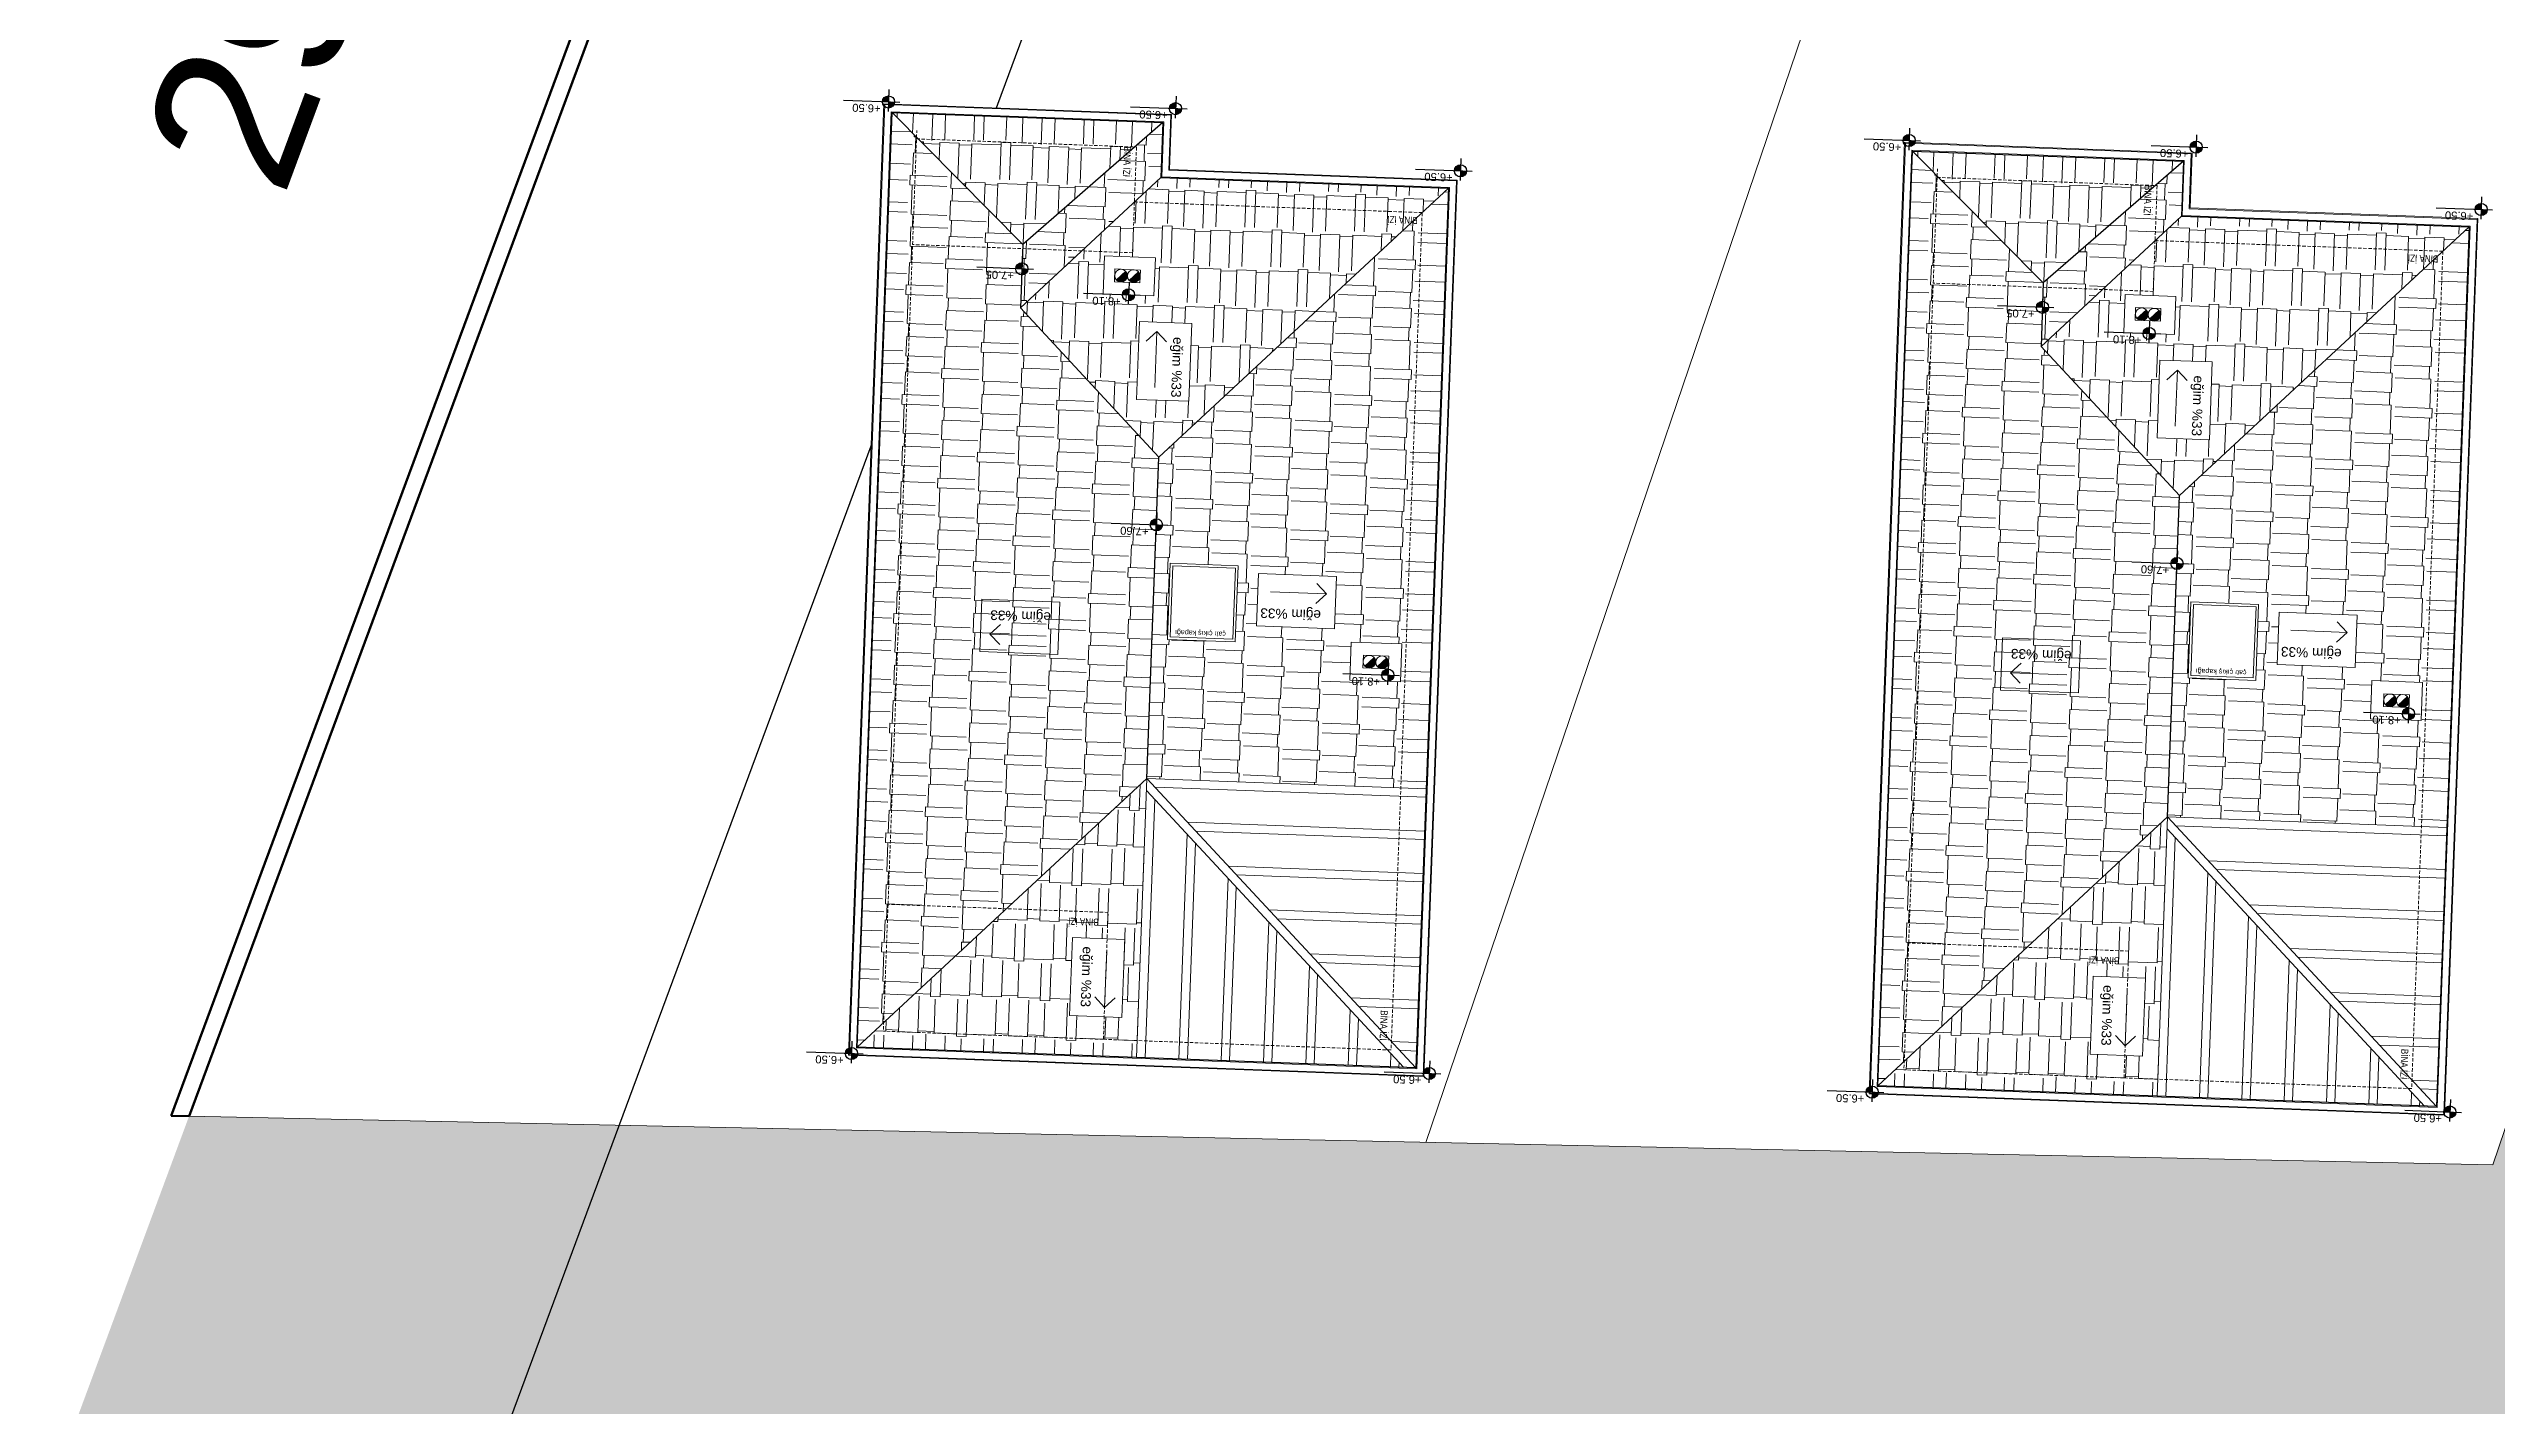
# Model space of a CAD drawing. Header units: centimetres. Extents: x 63871 to 181827, y -95930 to 42199.
# Drawn here: x 167268 to 170158, y -26004 to -24401 of the extents above; entities that cross this region are included whole.
import ezdxf
from ezdxf.enums import TextEntityAlignment as Align

# ---------------------------------------------------------------- set-up
doc = ezdxf.new("R2010")
doc.units = ezdxf.units.CM
doc.linetypes.add('11-021_500-SatisOfisi_220512$0${ Diamond }', pattern=[12, 4, -2, 2, 2, -2])
for name, color, linetype, lineweight in [('A-AREA-IDEN', 7, 'Continuous', 9), ('ARA SINIRLAR', 225, 'Continuous', 15), ('ARM_Pen_No__252', 8, 'Continuous', 18), ('Baca', 82, 'Continuous', 9), ('İz DÜŞÜMÜ', 7, '11-021_500-SatisOfisi_220512$0${ Diamond }', 18), ('OLUK', 222, 'Continuous', 15), ('PARSEL SINIRI', 12, 'Continuous', 50), ('ROL_CEPHE', 1, 'Continuous', 0), ('TARAMA', 251, 'Continuous', 5), ('Çatı', 144, 'Continuous', 30), ('ÇEKME MESAFESİ', 5, 'Continuous', 25)]:
    doc.layers.add(name, color=color, linetype=linetype, lineweight=lineweight)
doc.layers.add('KOT', color=171, linetype='Continuous')
doc.styles.add('Arial', font='Arial.ttf', dxfattribs={"height": 250})
doc.styles.add('Arial_1', font='Arial.ttf', dxfattribs={"height": 300})
doc.styles.add('MtXpl_Arial_Narrow_1', font='')
doc.styles.get("Standard").update_dxf_attribs({"font": 'Arial.ttf'})
doc.styles.get('MtXpl_Arial_Narrow_1').set_extended_font_data('Arial Narrow')
pattern_1 = [(177.87319, (367493.787, 3410.764), (-98.784803, -42.082955), [22.86, -19.05, 26.67, -11.43, 34.29, -15.24]), (177.87319, (367470.87, 3409.71), (-98.784803, -42.082955), [19.05, -72.39, 15.24, -22.86]), (177.87319, (367425.36, 3416.165), (-98.784803, -42.082955), [11.43, -118.11]), (267.87319, (367493.787, 3410.764), (30.6659616, -46.8903553), [43.815, -139.065]), (267.87319, (367470.943, 3411.613), (30.6659616, -46.8903553), [42.8625, -140.0175]), (267.87319, (367451.906, 3412.32), (30.6659616, -46.8903553), [40.005, -142.875]), (267.87319, (367425.36, 3416.165), (30.6659616, -46.8903553), [43.815, -139.065]), (267.87319, (367413.938, 3416.59), (30.6659616, -46.8903553), [43.815, -139.065]), (267.87319, (367379.566, 3415.006), (30.6659616, -46.8903553), [41.91, -140.97])]
pattern_2 = [(87.87319, (367493.787, 3410.764), (-42.082955, 98.784803), [22.86, -19.05, 26.67, -11.43, 34.29, -15.24]), (87.87319, (367492.73, 3433.68), (-42.082955, 98.784803), [19.05, -72.39, 15.24, -22.86]), (87.87319, (367499.187, 3479.19), (-42.082955, 98.784803), [11.43, -118.11]), (177.87319, (367493.787, 3410.764), (-46.8903553, -30.6659616), [43.815, -139.065]), (177.87319, (367494.635, 3433.61), (-46.8903553, -30.6659616), [42.8625, -140.0175]), (177.87319, (367495.342, 3452.645), (-46.8903553, -30.6659616), [40.005, -142.875]), (177.87319, (367499.187, 3479.19), (-46.8903553, -30.6659616), [43.815, -139.065]), (177.87319, (367499.61, 3490.613), (-46.8903553, -30.6659616), [43.815, -139.065]), (177.87319, (367498.03, 3524.986), (-46.8903553, -30.6659616), [41.91, -140.97])]
pattern_3 = [(177.87319, (366288.52, 3456.36), (-98.784803, -42.082955), [22.86, -19.05, 26.67, -11.43, 34.29, -15.24]), (177.87319, (366265.603, 3455.304), (-98.784803, -42.082955), [19.05, -72.39, 15.24, -22.86]), (177.87319, (366220.09, 3461.76), (-98.784803, -42.082955), [11.43, -118.11]), (267.87319, (366288.518, 3456.36), (30.6659616, -46.8903553), [43.815, -139.065]), (267.87319, (366265.674, 3457.208), (30.6659616, -46.8903553), [42.8625, -140.0175]), (267.87319, (366246.637, 3457.915), (30.6659616, -46.8903553), [40.005, -142.875]), (267.87319, (366220.09, 3461.76), (30.6659616, -46.8903553), [43.815, -139.065]), (267.87319, (366208.67, 3462.184), (30.6659616, -46.8903553), [43.815, -139.065]), (267.87319, (366174.296, 3460.6), (30.6659616, -46.8903553), [41.91, -140.97])]
pattern_4 = [(87.87319, (366288.52, 3456.36), (-42.082955, 98.784803), [22.86, -19.05, 26.67, -11.43, 34.29, -15.24]), (87.87319, (366287.462, 3479.274), (-42.082955, 98.784803), [19.05, -72.39, 15.24, -22.86]), (87.87319, (366293.92, 3524.786), (-42.082955, 98.784803), [11.43, -118.11]), (177.87319, (366288.518, 3456.36), (-46.8903553, -30.6659616), [43.815, -139.065]), (177.87319, (366289.366, 3479.204), (-46.8903553, -30.6659616), [42.8625, -140.0175]), (177.87319, (366290.073, 3498.24), (-46.8903553, -30.6659616), [40.005, -142.875]), (177.87319, (366293.92, 3524.786), (-46.8903553, -30.6659616), [43.815, -139.065]), (177.87319, (366294.343, 3536.208), (-46.8903553, -30.6659616), [43.815, -139.065]), (177.87319, (366292.76, 3570.58), (-46.8903553, -30.6659616), [41.91, -140.97])]

# ---------------------------------------------------------------- blocks, each defined once
blk = doc.blocks.new('afadfa')
at = {"layer": 'Baca'}
h = blk.add_hatch(color=0, dxfattribs=at)
h.dxf.hatch_style = 1
h.paths.add_polyline_path([(525548.6, 4261233.8, 0.670516), (525535.8, 4261228.6, 0.199315), (525538, 4261223.2)])
h = blk.add_hatch(color=0, dxfattribs=at)
h.dxf.hatch_style = 1
h.paths.add_polyline_path([(525563.7, 4261233.8, 0.675614), (525550.8, 4261228.6, 0.202965), (525553, 4261223.2)])
for p, q in [((525538, 4261223.2), (525548.6, 4261233.8)), ((525553, 4261223.2), (525563.7, 4261233.8))]:
    blk.add_line(p, q, dxfattribs=at)
blk.add_lwpolyline([(525535.8, 4261236.1), (525565.8, 4261236), (525565.8, 4261221), (525535.8, 4261221.1)], close=True, dxfattribs=at)
for centre in [(525543.3, 4261228.6), (525558.3, 4261228.6)]:
    blk.add_circle(centre, 7.5, dxfattribs=at)

msp = doc.modelspace()

# ---------------------------------------------------------------- hatches: boundary and pattern name
at = {"layer": 'ARM_Pen_No__252'}
h = msp.add_hatch(dxfattribs=at)
h.set_pattern_fill('AR-HBONE', color=256, scale=0.51)
h.set_pattern_definition([(45, (0, -50000), (0, 73.27889), [155.448, -51.816]), (135, (36.64, -49963.36), (7e-15, 73.27889), [155.448, -51.816])])
h.paths.add_polyline_path([(175831.7, -22792.7), (175698, -25837), (170756.8, -25732.5), (171754.5, -22792.7)], flags=16)
h.paths.add_polyline_path([(172826.5, -19554.1), (175594.7, -11397.4), (175086.1, -11173.9), (170154.1, -25719.7), (167433.7, -25662.2), (167268.2, -26108.9), (178575.2, -26347.5), (178595, -25898.2), (176249, -25848.6), (176859.4, -11953.3), (176318.3, -11715.5), (176016.1, -19117.2), (175993.1, -19117.2), (175975.4, -19521.1)])
h.paths.add_polyline_path([(175975.4, -19521.1), (172826.5, -19554.1), (171829.1, -22492.9), (175844.9, -22492.9)])

# ---------------------------------------------------------------- linework, layer by layer
at = {"layer": 'ARA SINIRLAR', "color": 5}
for p, q in [((173833.2, -11140.8), (168894.4, -25693.1)), ((175090.1, -11175.6), (170154.1, -25719.7)), ((170154.1, -25719.7), (167433.7, -25662.2))]:
    msp.add_line(p, q, dxfattribs=at)
at = {"layer": 'PARSEL SINIRI'}
for p, q in [((167412.5, -25661.8), (168335.8, -23170)), ((168354.6, -23176.7), (167433.7, -25662.2)), ((167433.7, -25662.2), (167412.5, -25661.8))]:
    msp.add_line(p, q, dxfattribs=at)
at = {"layer": 'ÇEKME MESAFESİ'}
msp.add_lwpolyline([(177946.3, -29738.1), (178260.5, -22584.5), (178428.3, -18739.5), (178527.7, -16467.7), (178596.2, -14908.1), (178677.4, -13058.6), (178621.4, -12986.2), (177442.4, -12733.9), (177367, -12700.7), (174636, -11500.4), (172556.1, -11827.8), (171584.7, -14827.6), (170831.2, -17153.7), (170364.5, -18594.4), (169517.9, -21208.9), (168807.4, -23336.1), (167715.8, -26282.1)], dxfattribs=at)

# ---------------------------------------------------------------- texts
at = {"layer": 'ROL_CEPHE', "lineweight": 0}
msp.add_text('29.04', height=180, rotation=69.6745, dxfattribs=at).set_placement((167544.8, -24579.2))

# ---------------------------------------------------------------- next in the draw order: wipeouts: each hides what was drawn before it
for points in [[(168931.4, -24556.2), (168892, -25615.5), (168212.5, -25590.3), (168254.2, -24466), (168594, -24478.7), (168591.6, -24543.6)], [(170136.6, -24601.8), (170097.3, -25661.1), (169417.8, -25635.9), (169459.5, -24511.6), (169799.3, -24524.3), (169796.9, -24589.2)]]:
    msp.add_wipeout(points).dxf.layer = 'OLUK'

# ---------------------------------------------------------------- next in the draw order: hatches: boundary and pattern name
at = {"layer": 'KOT'}
h = msp.add_hatch(color=256, dxfattribs=at)
h.dxf.hatch_style = 1
h.paths.add_polyline_path([(168252.4, -24463.6, 0.009987), (168252.4, -24463.9), (168259.6, -24464.2), (168259.9, -24456.7, 0.414214)])
h = msp.add_hatch(color=256, dxfattribs=at)
h.dxf.hatch_style = 1
h.paths.add_polyline_path([(168259.3, -24470.6, 0.402561), (168266.7, -24464), (168259.6, -24463.8)])
h = msp.add_hatch(color=256, dxfattribs=at)
h.dxf.hatch_style = 1
h.paths.add_polyline_path([(168591.5, -24471.5, 0.009987), (168591.5, -24471.8), (168598.6, -24472), (168598.9, -24464.6, 0.414214)])
h = msp.add_hatch(color=256, dxfattribs=at)
h.dxf.hatch_style = 1
h.paths.add_polyline_path([(168598.4, -24478.5, 0.402561), (168605.8, -24471.9), (168598.6, -24471.6)])
h = msp.add_hatch(color=256, dxfattribs=at)
h.dxf.hatch_style = 1
h.paths.add_polyline_path([(169457.7, -24509.2, 0.009987), (169457.7, -24509.5), (169464.8, -24509.8), (169465.1, -24502.3, 0.414214)])
h = msp.add_hatch(color=256, dxfattribs=at)
h.dxf.hatch_style = 1
h.paths.add_polyline_path([(169464.6, -24516.2, 0.402561), (169472, -24509.6), (169464.9, -24509.4)])
h = msp.add_hatch(color=256, dxfattribs=at)
h.dxf.hatch_style = 1
h.paths.add_polyline_path([(169796.7, -24517.1, 0.009987), (169796.7, -24517.4), (169803.9, -24517.6), (169804.2, -24510.2, 0.414214)])
h = msp.add_hatch(color=256, dxfattribs=at)
h.dxf.hatch_style = 1
h.paths.add_polyline_path([(169803.6, -24524.1, 0.402561), (169811, -24517.5), (169803.9, -24517.2)])
h = msp.add_hatch(color=256, dxfattribs=at)
h.dxf.hatch_style = 1
h.paths.add_polyline_path([(168928, -24545.2, 0.009987), (168928, -24545.4), (168935.1, -24545.7), (168935.4, -24538.3, 0.414214)])
h = msp.add_hatch(color=256, dxfattribs=at)
h.dxf.hatch_style = 1
h.paths.add_polyline_path([(168934.9, -24552.2, 0.402561), (168942.3, -24545.6), (168935.2, -24545.3)])
h = msp.add_hatch(color=256, dxfattribs=at)
h.dxf.hatch_style = 1
h.paths.add_polyline_path([(170133.3, -24590.7, 0.009987), (170133.3, -24591), (170140.4, -24591.3), (170140.7, -24583.9, 0.414214)])
h = msp.add_hatch(color=256, dxfattribs=at)
h.dxf.hatch_style = 1
h.paths.add_polyline_path([(170140.2, -24597.8, 0.402561), (170147.6, -24591.1), (170140.4, -24590.9)])
h = msp.add_hatch(color=256, dxfattribs=at)
h.dxf.hatch_style = 1
h.paths.add_polyline_path([(168410, -24660.7, 0.009987), (168409.9, -24661), (168417.1, -24661.2), (168417.4, -24653.8, 0.414214)])
h = msp.add_hatch(color=256, dxfattribs=at)
h.dxf.hatch_style = 1
h.paths.add_polyline_path([(168416.9, -24667.7, 0.402561), (168424.3, -24661.1), (168417.1, -24660.8)])
h = msp.add_hatch(color=256, dxfattribs=at)
h.dxf.hatch_style = 1
h.paths.add_polyline_path([(168536, -24691.6, 0.009987), (168536, -24691.9), (168543.1, -24692.2), (168543.4, -24684.8, 0.414214)])
h = msp.add_hatch(color=256, dxfattribs=at)
h.dxf.hatch_style = 1
h.paths.add_polyline_path([(168542.9, -24698.7, 0.402561), (168550.3, -24692), (168543.1, -24691.8)])
h = msp.add_hatch(color=256, dxfattribs=at)
h.dxf.hatch_style = 1
h.paths.add_polyline_path([(169615.2, -24706.3, 0.009987), (169615.2, -24706.6), (169622.4, -24706.8), (169622.6, -24699.4, 0.414214)])
h = msp.add_hatch(color=256, dxfattribs=at)
h.dxf.hatch_style = 1
h.paths.add_polyline_path([(169622.1, -24713.3, 0.402561), (169629.5, -24706.7), (169622.4, -24706.4)])
h = msp.add_hatch(color=256, dxfattribs=at)
h.dxf.hatch_style = 1
h.paths.add_polyline_path([(169741.2, -24737.2, 0.009987), (169741.2, -24737.5), (169748.4, -24737.8), (169748.7, -24730.3, 0.414214)])
h = msp.add_hatch(color=256, dxfattribs=at)
h.dxf.hatch_style = 1
h.paths.add_polyline_path([(169748.1, -24744.3, 0.402561), (169755.5, -24737.6), (169748.4, -24737.4)])
h = msp.add_hatch(color=256, dxfattribs=at)
h.dxf.hatch_style = 1
h.paths.add_polyline_path([(168568.8, -24963.3, 0.009987), (168568.8, -24963.6), (168576, -24963.9), (168576.3, -24956.4, 0.414214)])
h = msp.add_hatch(color=256, dxfattribs=at)
h.dxf.hatch_style = 1
h.paths.add_polyline_path([(168575.7, -24970.4, 0.402561), (168583.2, -24963.7), (168576, -24963.5)])
h = msp.add_hatch(color=256, dxfattribs=at)
h.dxf.hatch_style = 1
h.paths.add_polyline_path([(169774.1, -25008.9, 0.009987), (169774.1, -25009.2), (169781.2, -25009.5), (169781.5, -25002, 0.414214)])
h = msp.add_hatch(color=256, dxfattribs=at)
h.dxf.hatch_style = 1
h.paths.add_polyline_path([(169781, -25015.9, 0.402561), (169788.4, -25009.3), (169781.3, -25009.1)])
h = msp.add_hatch(color=256, dxfattribs=at)
h.dxf.hatch_style = 1
h.paths.add_polyline_path([(168842.3, -25140.9, 0.009987), (168842.3, -25141.2), (168849.4, -25141.5), (168849.7, -25134, 0.414214)])
h = msp.add_hatch(color=256, dxfattribs=at)
h.dxf.hatch_style = 1
h.paths.add_polyline_path([(168849.2, -25147.9, 0.402561), (168856.6, -25141.3), (168849.4, -25141)])
h = msp.add_hatch(color=256, dxfattribs=at)
h.dxf.hatch_style = 1
h.paths.add_polyline_path([(170047.5, -25186.5, 0.009987), (170047.5, -25186.8), (170054.7, -25187.1), (170055, -25179.6, 0.414214)])
h = msp.add_hatch(color=256, dxfattribs=at)
h.dxf.hatch_style = 1
h.paths.add_polyline_path([(170054.4, -25193.5, 0.402561), (170061.9, -25186.9), (170054.7, -25186.6)])
h = msp.add_hatch(color=256, dxfattribs=at)
h.dxf.hatch_style = 1
h.paths.add_polyline_path([(168208.8, -25588, 0.009987), (168208.8, -25588.2), (168216, -25588.5), (168216.3, -25581.1, 0.414214)])
h = msp.add_hatch(color=256, dxfattribs=at)
h.dxf.hatch_style = 1
h.paths.add_polyline_path([(168215.7, -25595, 0.402561), (168223.1, -25588.4), (168216, -25588.1)])
h = msp.add_hatch(color=256, dxfattribs=at)
h.dxf.hatch_style = 1
h.paths.add_polyline_path([(168891.1, -25611.4, 0.009987), (168891.1, -25611.7), (168898.2, -25612), (168898.5, -25604.5, 0.414214)])
h = msp.add_hatch(color=256, dxfattribs=at)
h.dxf.hatch_style = 1
h.paths.add_polyline_path([(168898, -25618.4, 0.402561), (168905.4, -25611.8), (168898.3, -25611.6)])
h = msp.add_hatch(color=256, dxfattribs=at)
h.dxf.hatch_style = 1
h.paths.add_polyline_path([(169414.1, -25633.5, 0.009987), (169414.1, -25633.8), (169421.2, -25634.1), (169421.5, -25626.7, 0.414214)])
h = msp.add_hatch(color=256, dxfattribs=at)
h.dxf.hatch_style = 1
h.paths.add_polyline_path([(169421, -25640.6, 0.402561), (169428.4, -25633.9), (169421.3, -25633.7)])
h = msp.add_hatch(color=256, dxfattribs=at)
h.dxf.hatch_style = 1
h.paths.add_polyline_path([(170096.4, -25657, 0.009987), (170096.4, -25657.3), (170103.5, -25657.6), (170103.8, -25650.1, 0.414214)])
h = msp.add_hatch(color=256, dxfattribs=at)
h.dxf.hatch_style = 1
h.paths.add_polyline_path([(170103.3, -25664, 0.402561), (170110.7, -25657.4), (170103.5, -25657.1)])
at = {"layer": 'Çatı', "lineweight": 15}
h = msp.add_hatch(dxfattribs=at)
h.set_pattern_fill('AR-RSHKE', color=251, scale=0.15, angle=267.8732)
h.set_pattern_definition([(267.87319, (366288.52, 3456.36), (42.082955, -98.784803), [22.86, -19.05, 26.67, -11.43, 34.29, -15.24]), (267.87319, (366289.573, 3433.445), (42.082955, -98.784803), [19.05, -72.39, 15.24, -22.86]), (267.87319, (366283.117, 3387.933), (42.082955, -98.784803), [11.43, -118.11]), (357.87319, (366288.518, 3456.36), (46.8903553, 30.6659616), [43.815, -139.065]), (357.87319, (366287.67, 3433.515), (46.8903553, 30.6659616), [42.8625, -140.0175]), (357.87319, (366286.962, 3414.478), (46.8903553, 30.6659616), [40.005, -142.875]), (357.87319, (366283.117, 3387.933), (46.8903553, 30.6659616), [43.815, -139.065]), (357.87319, (366282.693, 3376.51), (46.8903553, 30.6659616), [43.815, -139.065]), (357.87319, (366284.276, 3342.138), (46.8903553, 30.6659616), [41.91, -140.97])])
h.paths.add_polyline_path([(168579, -24883.4), (168415.4, -24707.2), (168415.4, -24707.2), (168418.2, -24632.2), (168263.9, -24476.4), (168222.8, -25580.6), (168564.9, -25263.1)])
h = msp.add_hatch(dxfattribs=at)
h.set_pattern_fill('AR-RSHKE', color=251, scale=0.15, angle=177.8732)
h.set_pattern_definition(pattern_3)
h.paths.add_polyline_path([(168583.6, -24488.3), (168263.9, -24476.4), (168418.2, -24632.2)])
h.paths.add_polyline_path([(168535.4, -24513.7), (168533.9, -24554.8), (168549.1, -24555.3), (168550.7, -24514.3)], flags=24)
h = msp.add_hatch(dxfattribs=at)
h.set_pattern_fill('AR-RSHKE', color=251, scale=0.15, angle=447.8732)
h.set_pattern_definition(pattern_4)
h.paths.add_polyline_path([(168418.2, -24632.2), (168415.4, -24707.2), (168581.2, -24553.2), (168583.6, -24488.3)])
h.paths.add_polyline_path([(168535.4, -24513.7), (168533.9, -24554.8), (168549.1, -24555.3), (168550.7, -24514.3)], flags=25)
h = msp.add_hatch(dxfattribs=at)
h.set_pattern_fill('AR-RSHKE', color=251, scale=0.15, angle=267.8732)
h.set_pattern_definition([(267.87319, (367493.787, 3410.764), (42.082955, -98.784803), [22.86, -19.05, 26.67, -11.43, 34.29, -15.24]), (267.87319, (367494.84, 3387.85), (42.082955, -98.784803), [19.05, -72.39, 15.24, -22.86]), (267.87319, (367488.386, 3342.338), (42.082955, -98.784803), [11.43, -118.11]), (357.87319, (367493.787, 3410.764), (46.8903553, 30.6659616), [43.815, -139.065]), (357.87319, (367492.94, 3387.92), (46.8903553, 30.6659616), [42.8625, -140.0175]), (357.87319, (367492.23, 3368.883), (46.8903553, 30.6659616), [40.005, -142.875]), (357.87319, (367488.386, 3342.338), (46.8903553, 30.6659616), [43.815, -139.065]), (357.87319, (367487.962, 3330.915), (46.8903553, 30.6659616), [43.815, -139.065]), (357.87319, (367489.545, 3296.543), (46.8903553, 30.6659616), [41.91, -140.97])])
h.paths.add_polyline_path([(169784.2, -24929), (169620.7, -24752.8), (169620.7, -24752.8), (169623.4, -24677.8), (169469.1, -24522), (169428.1, -25626.2), (169770.1, -25308.7)])
h = msp.add_hatch(dxfattribs=at)
h.set_pattern_fill('AR-RSHKE', color=251, scale=0.15, angle=177.8732)
h.set_pattern_definition(pattern_1)
h.paths.add_polyline_path([(169788.9, -24533.9), (169469.1, -24522), (169623.4, -24677.8)])
h.paths.add_polyline_path([(169740.7, -24559.3), (169739.1, -24600.4), (169754.4, -24600.9), (169755.9, -24559.9)], flags=24)
h = msp.add_hatch(dxfattribs=at)
h.set_pattern_fill('AR-RSHKE', color=251, scale=0.15, angle=447.8732)
h.set_pattern_definition(pattern_2)
h.paths.add_polyline_path([(169623.4, -24677.8), (169620.7, -24752.8), (169786.5, -24598.8), (169788.9, -24533.9)])
h.paths.add_polyline_path([(169740.7, -24559.3), (169739.1, -24600.4), (169754.4, -24600.9), (169755.9, -24559.9)], flags=25)
h = msp.add_hatch(dxfattribs=at)
h.set_pattern_fill('AR-RSHKE', color=251, scale=0.15, angle=177.8732)
h.set_pattern_definition(pattern_3)
h.paths.add_polyline_path([(168415.4, -24707.2), (168579, -24883.4), (168921, -24565.9), (168581.2, -24553.2)])
h.paths.add_polyline_path([(168513.1, -24690.8), (168514.8, -24645.8), (168574.8, -24648.1), (168573.1, -24693)], flags=16)
h.paths.add_polyline_path([(168526.6, -24676.3), (168527.2, -24661.2), (168557.2, -24662.4), (168556.6, -24677.5)], flags=0)
h.paths.add_polyline_path([(168526.9, -24668.8, -1), (168541.9, -24669.4, -1), (168556.9, -24669.9, -1), (168541.9, -24669.4, -1)], flags=0)
h.paths.add_polyline_path([(168556, -24723.2), (168617.7, -24725.5), (168614.3, -24817.6), (168552.5, -24815.3)], flags=16)
h.paths.add_polyline_path([(168589.9, -24738.3), (168587, -24815.6), (168610.7, -24816.5), (168613.6, -24739.2)], flags=8)
h.paths.add_polyline_path([(168887.4, -24597.4), (168846.4, -24595.8), (168845.8, -24611.1), (168886.8, -24612.6)], flags=25)
h = msp.add_hatch(dxfattribs=at)
h.set_pattern_fill('AR-RSHKE', color=251, scale=0.15, angle=447.8732)
h.set_pattern_definition(pattern_4)
h.paths.add_polyline_path([(168564.9, -25263.1), (168894.6, -25275.4), (168921, -24565.9), (168579, -24883.4)])
h.paths.add_polyline_path([(168788.7, -25024.5), (168786.4, -25086.3), (168694.3, -25082.8), (168696.6, -25021.1)], flags=16)
h.paths.add_polyline_path([(168672.4, -25011.9), (168669.1, -25101.9), (168589.1, -25098.9), (168592.4, -25009)], flags=16)
h.paths.add_polyline_path([(168669.3, -25014.8), (168666.2, -25098.8), (168592.2, -25096), (168595.3, -25012.1)], flags=0)
h.paths.add_polyline_path([(168806, -25102), (168866, -25104.3), (168864.3, -25149.2), (168804.3, -25147)], flags=16)
h.paths.add_polyline_path([(168820.4, -25117.5), (168850.4, -25118.7), (168849.9, -25133.7), (168819.9, -25132.5)], flags=0)
h.paths.add_polyline_path([(168835.2, -25125.6, -1), (168850.1, -25126.2, -1), (168835.2, -25125.6, -1), (168820.2, -25125.1, -1)], flags=0)
h.paths.add_polyline_path([(168773.6, -25058.4), (168696.3, -25055.5), (168695.4, -25079.3), (168772.7, -25082.1)], flags=8)
h.paths.add_polyline_path([(168660.2, -25086.4), (168596.3, -25084), (168595.9, -25095.6), (168659.8, -25098)], flags=8)
h = msp.add_hatch(dxfattribs=at)
h.set_pattern_fill('AR-RSHKE', color=251, scale=0.15, angle=177.8732)
h.set_pattern_definition(pattern_1)
h.paths.add_polyline_path([(169620.7, -24752.8), (169784.2, -24929), (170126.3, -24611.5), (169786.5, -24598.8)])
h.paths.add_polyline_path([(169718.4, -24736.4), (169720.1, -24691.4), (169780, -24693.7), (169778.4, -24738.6)], flags=16)
h.paths.add_polyline_path([(169731.9, -24721.9), (169732.4, -24706.8), (169762.4, -24708), (169761.9, -24723.1)], flags=0)
h.paths.add_polyline_path([(169732.2, -24714.4, -1), (169747.2, -24715, -1), (169762.1, -24715.5, -1), (169747.2, -24715, -1)], flags=0)
h.paths.add_polyline_path([(169761.2, -24768.8), (169823, -24771.1), (169819.6, -24863.2), (169757.8, -24860.9)], flags=16)
h.paths.add_polyline_path([(169795.1, -24783.9), (169792.3, -24861.2), (169816, -24862.1), (169818.8, -24784.8)], flags=8)
h.paths.add_polyline_path([(170092.7, -24643), (170051.6, -24641.4), (170051.1, -24656.7), (170092.1, -24658.2)], flags=25)
h = msp.add_hatch(dxfattribs=at)
h.set_pattern_fill('AR-RSHKE', color=251, scale=0.15, angle=447.8732)
h.set_pattern_definition(pattern_2)
h.paths.add_polyline_path([(169770.1, -25308.7), (170099.9, -25321), (170126.3, -24611.5), (169784.2, -24929)])
h.paths.add_polyline_path([(169993.9, -25070.1), (169991.6, -25131.9), (169899.6, -25128.4), (169901.8, -25066.7)], flags=16)
h.paths.add_polyline_path([(169877.7, -25057.5), (169874.3, -25147.5), (169794.4, -25144.5), (169797.7, -25054.6)], flags=16)
h.paths.add_polyline_path([(169874.6, -25060.4), (169871.4, -25144.4), (169797.5, -25141.6), (169800.6, -25057.7)], flags=0)
h.paths.add_polyline_path([(170011.3, -25147.6), (170071.2, -25149.8), (170069.6, -25194.8), (170009.6, -25192.6)], flags=16)
h.paths.add_polyline_path([(170025.7, -25163.1), (170055.7, -25164.3), (170055.1, -25179.3), (170025.2, -25178.1)], flags=0)
h.paths.add_polyline_path([(170040.4, -25171.2, -1), (170055.4, -25171.8, -1), (170040.4, -25171.2, -1), (170025.4, -25170.7, -1)], flags=0)
h.paths.add_polyline_path([(169978.8, -25104), (169901.6, -25101.1), (169900.7, -25124.9), (169978, -25127.7)], flags=8)
h.paths.add_polyline_path([(169865.5, -25132), (169801.6, -25129.6), (169801.2, -25141.2), (169865.1, -25143.6)], flags=8)
h = msp.add_hatch(dxfattribs=at)
h.set_pattern_fill('AR-RSHKE', color=251, scale=0.15, angle=357.8732)
h.set_pattern_definition([(357.87319, (366288.52, 3456.36), (98.784803, 42.082955), [22.86, -19.05, 26.67, -11.43, 34.29, -15.24]), (357.87319, (366311.433, 3457.415), (98.784803, 42.082955), [19.05, -72.39, 15.24, -22.86]), (357.87319, (366356.944, 3450.96), (98.784803, 42.082955), [11.43, -118.11]), (87.87319, (366288.518, 3456.36), (-30.6659616, 46.8903553), [43.815, -139.065]), (87.87319, (366311.362, 3455.51), (-30.6659616, 46.8903553), [42.8625, -140.0175]), (87.87319, (366330.4, 3454.804), (-30.6659616, 46.8903553), [40.005, -142.875]), (87.87319, (366356.944, 3450.96), (-30.6659616, 46.8903553), [43.815, -139.065]), (87.87319, (366368.367, 3450.535), (-30.6659616, 46.8903553), [43.815, -139.065]), (87.87319, (366402.74, 3452.118), (-30.6659616, 46.8903553), [41.91, -140.97])])
h.paths.add_polyline_path([(168564.9, -25263.1), (168222.8, -25580.6), (168552.6, -25592.9)])
h.paths.add_polyline_path([(168538.7, -25453.4), (168535.3, -25545.5), (168473.6, -25543.2), (168477, -25451.1)], flags=16)
h.paths.add_polyline_path([(168483, -25458.5), (168480.1, -25535.8), (168503.8, -25536.6), (168506.7, -25459.4)], flags=8)
h.paths.add_polyline_path([(168510.6, -25426.5), (168469.6, -25425), (168469, -25440.2), (168510, -25441.7)], flags=24)
h = msp.add_hatch(dxfattribs=at)
h.set_pattern_fill('AR-RSHKE', color=251, scale=0.15, angle=357.8732)
h.set_pattern_definition([(357.87319, (367493.787, 3410.764), (98.784803, 42.082955), [22.86, -19.05, 26.67, -11.43, 34.29, -15.24]), (357.87319, (367516.7, 3411.82), (98.784803, 42.082955), [19.05, -72.39, 15.24, -22.86]), (357.87319, (367562.214, 3405.364), (98.784803, 42.082955), [11.43, -118.11]), (87.87319, (367493.787, 3410.764), (-30.6659616, 46.8903553), [43.815, -139.065]), (87.87319, (367516.63, 3409.916), (-30.6659616, 46.8903553), [42.8625, -140.0175]), (87.87319, (367535.668, 3409.21), (-30.6659616, 46.8903553), [40.005, -142.875]), (87.87319, (367562.214, 3405.364), (-30.6659616, 46.8903553), [43.815, -139.065]), (87.87319, (367573.636, 3404.94), (-30.6659616, 46.8903553), [43.815, -139.065]), (87.87319, (367608.008, 3406.522), (-30.6659616, 46.8903553), [41.91, -140.97])])
h.paths.add_polyline_path([(169770.1, -25308.7), (169428.1, -25626.2), (169757.9, -25638.5)])
h.paths.add_polyline_path([(169744, -25499), (169740.6, -25591.1), (169678.8, -25588.8), (169682.3, -25496.7)], flags=16)
h.paths.add_polyline_path([(169688.3, -25504.1), (169685.4, -25581.4), (169709.1, -25582.2), (169712, -25505)], flags=8)
h.paths.add_polyline_path([(169715.9, -25472.1), (169674.8, -25470.6), (169674.3, -25485.8), (169715.3, -25487.3)], flags=24)

# ---------------------------------------------------------------- next in the draw order: linework, layer by layer
at = {"layer": 'A-AREA-IDEN'}
for p, q in [((168576.4, -24735.1), (168564.1, -24746.6)), ((168574, -24801.4), (168576.4, -24735.1)), ((168576.4, -24735.1), (168587.9, -24747.4)), ((169781.7, -24780.7), (169769.4, -24792.1)), ((169779.3, -24847), (169781.7, -24780.7)), ((169781.7, -24780.7), (169793.1, -24793)), ((168710.6, -25042.5), (168776.8, -25045)), ((168776.8, -25045), (168764.5, -25056.4)), ((168776.8, -25045), (168765.4, -25032.7)), ((168379.5, -25092.7), (168391.9, -25081.2)), ((169982.1, -25090.6), (169970.6, -25078.3)), ((168445.8, -25095.1), (168379.5, -25092.7)), ((168379.5, -25092.7), (168391, -25105)), ((169915.8, -25088.1), (169982.1, -25090.6)), ((169982.1, -25090.6), (169969.7, -25102)), ((169584.8, -25138.3), (169597.1, -25126.8)), ((169651.1, -25140.7), (169584.8, -25138.3)), ((169584.8, -25138.3), (169596.2, -25150.6)), ((168517.3, -25467.3), (168514.8, -25533.6)), ((169722.6, -25512.9), (169720.1, -25579.2)), ((168514.8, -25533.6), (168503.4, -25521.3)), ((168514.8, -25533.6), (168527.2, -25522.2)), ((169720.1, -25579.2), (169708.7, -25566.9)), ((169720.1, -25579.2), (169732.4, -25567.7))]:
    msp.add_line(p, q, dxfattribs=at)
for points in [[(168552.5, -24815.3), (168556, -24723.2), (168617.7, -24725.5), (168614.3, -24817.6)], [(169757.8, -24860.9), (169761.2, -24768.8), (169823, -24771.1), (169819.6, -24863.2)], [(168669.1, -25101.9), (168589.1, -25098.9), (168592.4, -25009), (168672.4, -25011.9)], [(168666.2, -25098.8), (168592.2, -25096), (168595.3, -25012.1), (168669.3, -25014.8)], [(168696.6, -25021.1), (168788.7, -25024.5), (168786.4, -25086.3), (168694.3, -25082.8)], [(168459.8, -25116.6), (168367.7, -25113.1), (168370, -25051.4), (168462, -25054.8)], [(169874.3, -25147.5), (169794.4, -25144.5), (169797.7, -25054.6), (169877.7, -25057.5)], [(169871.4, -25144.4), (169797.5, -25141.6), (169800.6, -25057.7), (169874.6, -25060.4)], [(169901.8, -25066.7), (169993.9, -25070.1), (169991.6, -25131.9), (169899.6, -25128.4)], [(169665, -25162.2), (169572.9, -25158.7), (169575.2, -25097), (169667.3, -25100.4)], [(168538.7, -25453.4), (168535.3, -25545.5), (168473.6, -25543.2), (168477, -25451.1)], [(169744, -25499), (169740.6, -25591.1), (169678.8, -25588.8), (169682.3, -25496.7)]]:
    msp.add_lwpolyline(points, close=True, dxfattribs=at)
at = {"layer": 'Baca'}
for points in [[(168574.8, -24648.1), (168514.8, -24645.8), (168513.1, -24690.8), (168573.1, -24693)], [(169780, -24693.7), (169720.1, -24691.4), (169718.4, -24736.4), (169778.4, -24738.6)], [(168866, -25104.3), (168806, -25102), (168804.3, -25147), (168864.3, -25149.2)], [(170071.2, -25149.8), (170011.3, -25147.6), (170009.6, -25192.6), (170069.6, -25194.8)]]:
    msp.add_lwpolyline(points, close=True, dxfattribs=at)
at = {"layer": 'İz DÜŞÜMÜ'}
for p, q in [((168259.1, -25411.9), (168253.6, -25561.8)), ((169464.4, -25457.5), (169458.8, -25607.4)), ((168513.4, -25571.4), (168253.6, -25561.8)), ((169718.7, -25617), (169458.8, -25607.4))]:
    msp.add_line(p, q, dxfattribs=at)
for points in [[(168550.1, -24582.1), (168547.9, -24642.1), (168288.1, -24632.4), (168292.7, -24507.5), (168552.5, -24517.2), (168550.1, -24582.1), (168889.9, -24594.7), (168853.2, -25584), (168513.4, -25571.4), (168519, -25421.5), (168259.1, -25411.9), (168293.1, -24497.5)], [(169755.4, -24627.7), (169753.2, -24687.7), (169493.4, -24678), (169498, -24553.1), (169757.8, -24562.8), (169755.4, -24627.7), (170095.2, -24640.3), (170058.4, -25629.6), (169718.7, -25617), (169724.2, -25467.1), (169464.4, -25457.5), (169498.4, -24543.1)]]:
    msp.add_lwpolyline(points, dxfattribs=at)
at = {"layer": 'KOT'}
for p, q in [((168273.2, -24464.7), (168206.4, -24462.2)), ((168260.1, -24449.1), (168259.2, -24475.1)), ((168612.2, -24472.5), (168545.5, -24470.1)), ((168599.2, -24457), (168598.2, -24483)), ((169465.4, -24494.7), (169464.4, -24520.7)), ((169804.4, -24502.6), (169803.5, -24528.6)), ((168935.7, -24530.6), (168934.7, -24556.7)), ((169478.5, -24510.3), (169411.7, -24507.8)), ((169817.5, -24518.1), (169750.7, -24515.7)), ((168948.8, -24546.2), (168882, -24543.7)), ((170154, -24591.8), (170087.3, -24589.3)), ((170141, -24576.2), (170140, -24602.3)), ((168417.7, -24646.2), (168416.7, -24672.2)), ((168430.7, -24661.8), (168364, -24659.3)), ((168543.7, -24677.1), (168542.7, -24703.2)), ((168556.7, -24692.7), (168490, -24690.2)), ((169636, -24707.3), (169569.2, -24704.9)), ((169622.9, -24691.8), (169622, -24717.8)), ((169762, -24738.3), (169695.2, -24735.8)), ((169748.9, -24722.7), (169748, -24748.8)), ((168589.6, -24964.4), (168522.8, -24961.9)), ((168576.5, -24948.8), (168575.6, -24974.9)), ((169781.8, -24994.4), (169780.8, -25020.5)), ((169794.9, -25010), (169728.1, -25007.5)), ((168863.1, -25142), (168796.3, -25139.5)), ((168850, -25126.4), (168849, -25152.4)), ((170068.3, -25187.6), (170001.6, -25185.1)), ((170055.2, -25172), (170054.3, -25198)), ((168216.5, -25573.4), (168215.6, -25599.5)), ((168229.6, -25589), (168162.8, -25586.5)), ((168898.8, -25596.9), (168897.8, -25622.9)), ((168911.9, -25612.5), (168845.1, -25610)), ((169434.9, -25634.6), (169368.1, -25632.1)), ((169421.8, -25619), (169420.8, -25645.1)), ((170117.2, -25658.1), (170050.4, -25655.6)), ((170104.1, -25642.5), (170103.1, -25668.5))]:
    msp.add_line(p, q, dxfattribs=at)
for centre in [(168259.6, -24463.9), (168598.6, -24471.8), (169464.9, -24509.5), (169803.9, -24517.3), (168935.2, -24545.4), (170140.4, -24591), (168417.1, -24661), (168543.1, -24691.9), (169622.4, -24706.6), (169748.4, -24737.5), (168576, -24963.6), (169781.3, -25009.2), (168849.4, -25141.2), (170054.7, -25186.8), (168216, -25588.2), (168898.3, -25611.7), (169421.3, -25633.8), (170103.5, -25657.3)]:
    msp.add_circle(centre, 7.17, dxfattribs=at)
at = {"layer": 'OLUK'}
for points in [[(168594, -24478.7), (168591.6, -24543.6), (168931.4, -24556.2), (168892, -25615.5), (168212.5, -25590.3), (168254.2, -24466)], [(168593, -24479.6), (168590.6, -24544.6), (168930.3, -24557.2), (168891.1, -25614.5), (168213.5, -25589.3), (168255.2, -24467.1)], [(168584.7, -24487.3), (168582.3, -24552.3), (168922, -24564.9), (168883.4, -25606.2), (168221.8, -25581.6), (168262.9, -24475.4)], [(169799.3, -24524.3), (169796.9, -24589.2), (170136.6, -24601.8), (170097.3, -25661.1), (169417.8, -25635.9), (169459.5, -24511.6)], [(169798.2, -24525.2), (169795.8, -24590.2), (170135.6, -24602.8), (170096.3, -25660.1), (169418.8, -25634.9), (169460.5, -24512.7)], [(169789.9, -24532.9), (169787.5, -24597.9), (170127.3, -24610.5), (170088.6, -25651.8), (169427.1, -25627.2), (169468.2, -24521)]]:
    msp.add_lwpolyline(points, close=True, dxfattribs=at)
at = {"layer": 'TARAMA'}
for p, q in [((168564.9, -25263.1), (168552.6, -25592.9)), ((168868.3, -25604.6), (168564.3, -25277.3)), ((168564.9, -25263.1), (168882.4, -25605.1)), ((168564.9, -25263.1), (168894.6, -25275.4)), ((168574.5, -25273.5), (168894.3, -25285.4)), ((168574, -25287.6), (168562.6, -25593.3)), ((168613, -25314.9), (168892.8, -25325.3)), ((169770.1, -25308.7), (169757.9, -25638.5)), ((169770.1, -25308.7), (170087.7, -25650.7)), ((169770.1, -25308.7), (170099.9, -25321)), ((168612.5, -25329.1), (168602.6, -25594.8)), ((168622.1, -25339.4), (168612.6, -25595.1)), ((168622.6, -25325.3), (168892.4, -25335.3)), ((169779.2, -25333.2), (169767.9, -25638.9)), ((170073.5, -25650.2), (169769.6, -25322.8)), ((169779.8, -25319.1), (170099.5, -25331)), ((168661.1, -25366.8), (168890.9, -25375.3)), ((169818.2, -25360.5), (170098.1, -25370.9)), ((169827.9, -25370.9), (170097.7, -25380.9)), ((168660.6, -25380.9), (168652.6, -25596.6)), ((168670.2, -25391.3), (168662.5, -25597)), ((168670.7, -25377.1), (168890.6, -25385.3)), ((169817.7, -25374.7), (169807.9, -25640.3)), ((169827.3, -25385), (169817.8, -25640.7)), ((168709.2, -25418.6), (168889.1, -25425.3)), ((168718.8, -25428.9), (168888.7, -25435.3)), ((169865.8, -25426.5), (169857.8, -25642.2)), ((169866.4, -25412.4), (170096.2, -25420.9)), ((169876, -25422.7), (170095.8, -25430.9)), ((168708.7, -25432.7), (168702.5, -25598.5)), ((168718.3, -25443.1), (168712.5, -25598.8)), ((169875.5, -25436.9), (169867.8, -25642.6)), ((168756.8, -25484.5), (168752.5, -25600.3)), ((168757.3, -25470.4), (168887.2, -25475.2)), ((168766.9, -25480.8), (168886.8, -25485.2)), ((169913.9, -25478.3), (169907.8, -25644.1)), ((169914.5, -25464.2), (170094.3, -25470.9)), ((169924.1, -25474.5), (170094, -25480.9)), ((168766.4, -25494.9), (168762.5, -25600.7)), ((169923.6, -25488.7), (169917.8, -25644.4)), ((169962.6, -25516), (170092.5, -25520.8)), ((168804.9, -25536.4), (168802.4, -25602.2)), ((168805.4, -25522.2), (168885.4, -25525.2)), ((168815, -25532.6), (168885, -25535.2)), ((169962.1, -25530.1), (169957.8, -25645.9)), ((169971.7, -25540.5), (169967.7, -25646.3)), ((169972.2, -25526.4), (170092.1, -25530.8)), ((168814.5, -25546.7), (168812.4, -25602.5)), ((168853.5, -25574), (168883.5, -25575.2)), ((170010.7, -25567.8), (170090.6, -25570.8)), ((168853, -25588.2), (168852.4, -25604)), ((168862.6, -25598.5), (168862.4, -25604.4)), ((168863.2, -25584.4), (168883.1, -25585.2)), ((170010.2, -25582), (170007.7, -25647.8)), ((170019.8, -25592.3), (170017.7, -25648.1)), ((170020.3, -25578.2), (170090.3, -25580.8)), ((170058.8, -25619.6), (170088.8, -25620.8)), ((170068.4, -25630), (170088.4, -25630.8)), ((170058.3, -25633.8), (170057.7, -25649.6)), ((170067.9, -25644.1), (170067.7, -25650))]:
    msp.add_line(p, q, dxfattribs=at)
at = {"layer": 'Çatı'}
for p, q in [((168418.2, -24632.2), (168263.9, -24476.4)), ((168583.6, -24488.3), (168418.2, -24632.2)), ((169623.4, -24677.8), (169469.1, -24522)), ((169788.9, -24533.9), (169623.4, -24677.8)), ((168415.4, -24707.2), (168581.2, -24553.2)), ((168579, -24883.4), (168921, -24565.9)), ((169620.7, -24752.8), (169786.5, -24598.8)), ((169784.2, -24929), (170126.3, -24611.5)), ((168418.2, -24632.2), (168415.4, -24707.2)), ((169623.4, -24677.8), (169620.7, -24752.8)), ((168579, -24883.4), (168415.4, -24707.2)), ((169784.2, -24929), (169620.7, -24752.8)), ((168564.9, -25263.1), (168579, -24883.4)), ((169770.1, -25308.7), (169784.2, -24929)), ((168564.9, -25263.1), (168222.8, -25580.6)), ((168882.4, -25605.1), (168564.9, -25263.1)), ((169770.1, -25308.7), (169428.1, -25626.2)), ((170087.7, -25650.7), (169770.1, -25308.7))]:
    msp.add_line(p, q, dxfattribs=at)
for points in [[(168583.6, -24488.3), (168581.2, -24553.2), (168921, -24565.9), (168882.4, -25605.1), (168222.8, -25580.6), (168263.9, -24476.4)], [(169788.9, -24533.9), (169786.5, -24598.8), (170126.3, -24611.5), (170087.7, -25650.7), (169428.1, -25626.2), (169469.1, -24522)]]:
    msp.add_lwpolyline(points, close=True, dxfattribs=at)

# ---------------------------------------------------------------- next in the draw order: block references
at = {"layer": 'Baca', "rotation": 177.8731895439683}
for p in [(851870.4, 4214119.9), (853075.7, 4214074.3), (852163.7, 4213663.7), (853369, 4213618.1)]:
    msp.add_blockref('afadfa', p, dxfattribs=at)

# ---------------------------------------------------------------- next in the draw order: texts
at = {"style": 'MtXpl_Arial_Narrow_1'}
for rotation, p in [(267.8302, (168537.9, -24516.4)), (267.8302, (169743.2, -24562)), (177.8302, (168884.8, -24599.8)), (177.8302, (170090, -24645.4)), (177.8302, (168508, -25429)), (177.8302, (169713.3, -25474.6)), (267.8302, (168841, -25536.9)), (267.8302, (170046.2, -25582.5))]:
    msp.add_text('BİNA İZİ', height=8.32, rotation=rotation, dxfattribs=at).set_placement(p)
at = {"layer": 'A-AREA-IDEN', "style": 'Arial_1'}
for p in [(168628.1, -25088.9), (169833.4, -25134.5)]:
    msp.add_text('çatı çıkış kapağı', height=5.953, rotation=177.8732, dxfattribs=at).set_placement(p, align=Align.CENTER)
at = {"layer": 'A-AREA-IDEN', "char_height": 11.52, "width": 136.287, "attachment_point": 2, "line_spacing_factor": 0.941778, "style": 'Arial'}
for insert, rotation in [((168606.2, -24777.6), 267.8732), ((169811.5, -24823.2), 267.8732), ((168415.4, -25077.2), 177.8732), ((168734.3, -25074.8), 177.8732), ((169620.7, -25122.8), 177.8732), ((169939.6, -25120.4), 177.8732), ((168499.4, -25497.7), 267.8732), ((169704.6, -25543.3), 267.8732)]:
    msp.add_mtext('eğim %33', dxfattribs=dict(at, insert=insert, rotation=rotation))
at = {"layer": 'KOT', "char_height": 9.45, "width": 57.696, "attachment_point": 2, "rotation": 177.8732, "line_spacing_factor": 0.941778, "style": 'Arial_1'}
for s, insert in [('+6.50', (168233.4, -24476)), ('+6.50', (168572.4, -24483.9)), ('+6.50', (169438.7, -24521.6)), ('+6.50', (169777.7, -24529.5)), ('+6.50', (168909, -24557.5)), ('+6.50', (170114.2, -24603.1)), ('+7.05', (168390.9, -24673.1)), ('+8.10', (168516.9, -24704)), ('+7.05', (169596.2, -24718.7)), ('+8.10', (169722.2, -24749.6)), ('+7.60', (168549.8, -24975.7)), ('+7.60', (169755.1, -25021.3)), ('+8.10', (168823.2, -25153.3)), ('+8.10', (170028.5, -25198.9)), ('+6.50', (168189.8, -25600.3)), ('+6.50', (168872.1, -25623.8)), ('+6.50', (169395.1, -25645.9)), ('+6.50', (170077.3, -25669.4))]:
    msp.add_mtext(s, dxfattribs=dict(at, insert=insert))

doc.saveas('drawing.dxf')
